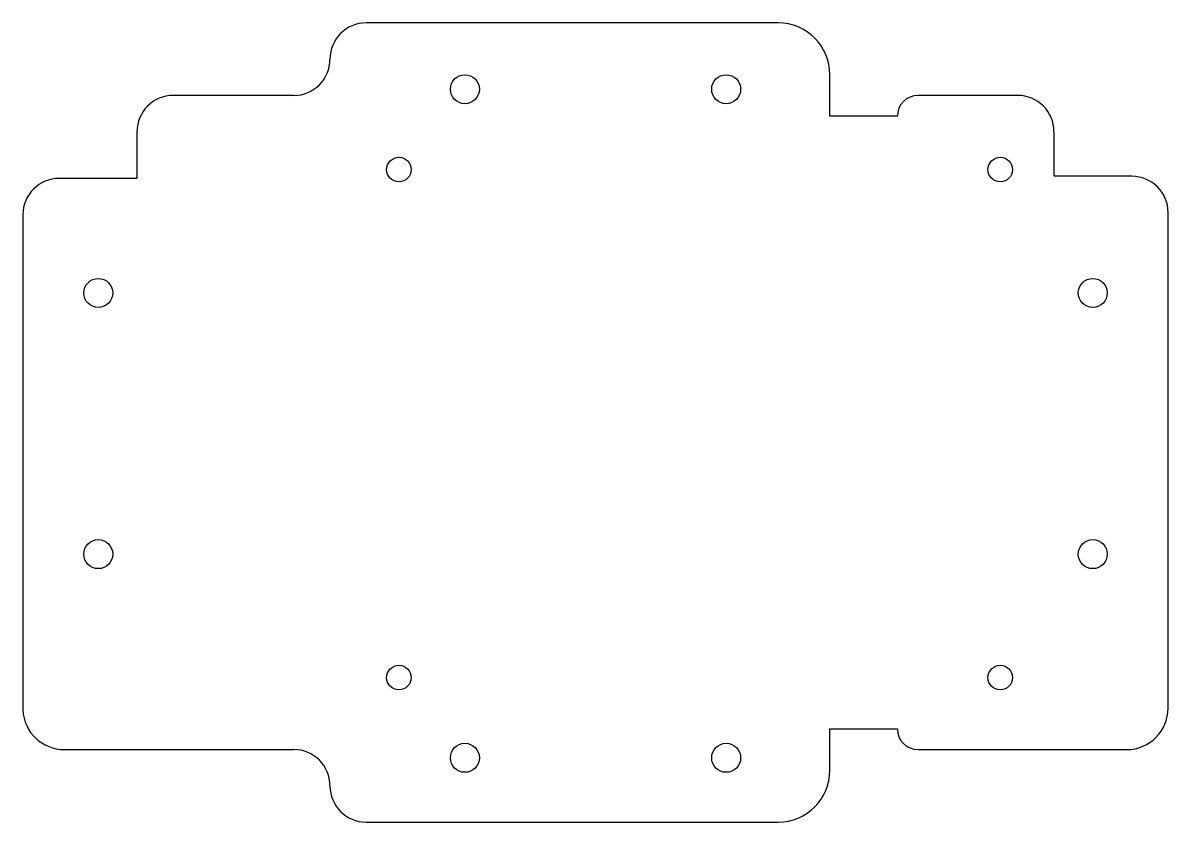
# Model space of a CAD drawing. Header units: centimetres. Extents: x -3.6 to 7.4, y 2.1 to 9.8.
import ezdxf

# ---------------------------------------------------------------- set-up
doc = ezdxf.new("R2010")
doc.units = ezdxf.units.CM

msp = doc.modelspace()

# ---------------------------------------------------------------- linework, layer by layer
at = {"color": 7, "linetype": 'Continuous', "lineweight": 25}
for p, q in [((3.65, 9.754), (-0.3, 9.754)), ((4.147, 8.859), (4.147, 9.257)), ((-0.996, 9.058), (-2.151, 9.058)), ((5.948, 9.058), (4.993, 9.058)), ((4.794, 8.859), (4.147, 8.859)), ((-2.499, 8.71), (-2.499, 8.262)), ((6.297, 8.282), (6.297, 8.71)), ((-2.499, 8.262), (-3.245, 8.262)), ((7.043, 8.282), (6.297, 8.282)), ((-3.593, 7.914), (-3.593, 3.16)), ((7.391, 3.18), (7.391, 7.934)), ((4.147, 2.981), (4.794, 2.981)), ((4.147, 2.583), (4.147, 2.981)), ((-3.195, 2.782), (-0.996, 2.782)), ((4.993, 2.782), (6.993, 2.782)), ((-0.3, 2.086), (3.65, 2.086))]:
    msp.add_line(p, q, dxfattribs=at)
for centre, radius in [((0.646, 9.118), 0.139), ((3.152, 9.118), 0.139), ((0.013, 8.347), 0.118), ((5.781, 8.347), 0.118), ((-2.87, 7.163), 0.139), ((6.668, 7.163), 0.139), ((-2.87, 4.657), 0.139), ((6.668, 4.657), 0.139), ((0.013, 3.473), 0.118), ((5.781, 3.473), 0.118), ((0.646, 2.703), 0.139), ((3.152, 2.703), 0.139)]:
    msp.add_circle(centre, radius, dxfattribs=at)
for centre, radius, start, end in [((-0.3, 9.406), 0.348, 90, 180), ((3.65, 9.257), 0.497, 0, 90), ((-0.996, 9.406), 0.348, 270, 0), ((-2.151, 8.71), 0.348, 90, 180), ((4.993, 8.859), 0.199, 90, 180), ((5.948, 8.71), 0.348, 0, 90), ((-3.245, 7.914), 0.348, 90, 180), ((7.043, 7.934), 0.348, 0, 90), ((-3.196, 3.18), 0.398, 182.8816, 270.0724), ((6.993, 3.18), 0.398, 270, 0), ((4.993, 2.981), 0.199, 180, 270), ((-0.996, 2.434), 0.348, 0, 90), ((3.65, 2.583), 0.497, 270, 0), ((-0.3, 2.434), 0.348, 180, 270)]:
    msp.add_arc(centre, radius, start, end, dxfattribs=at)

doc.saveas('drawing.dxf')
